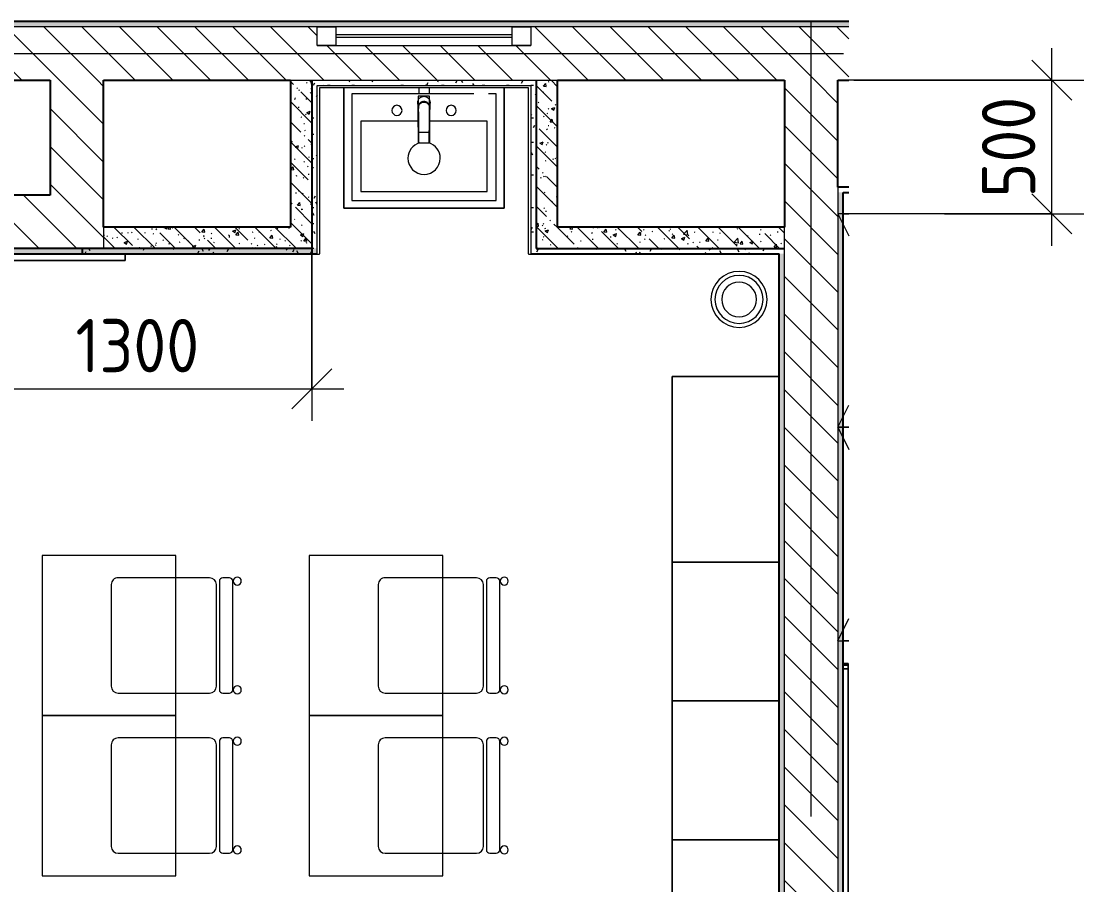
# Model space of a CAD drawing. Header units: millimetres. Extents: x 1401 to 56953, y -2645 to 12445.
# Drawn here: x 9551 to 13531, y 4686 to 7921 of the extents above; entities that cross this region are included whole.
import ezdxf

# ---------------------------------------------------------------- set-up
doc = ezdxf.new("R2010")
doc.units = ezdxf.units.MM
doc.linetypes.add('Осевая', pattern=[3175, 635, -476.25, 1587.5, -476.25])
for name, color, linetype, lineweight in [('0-1', 7, 'Continuous', 9), ('A-ANNO-DIMS', 7, 'Continuous', 9), ('A-ANNO-DIMS-100', 7, 'Continuous', 9), ('A-GLAZ', 7, 'Continuous', 9), ('A-GLAZ-1', 7, 'Continuous', 13), ('A-WALL', 7, 'Continuous', 9), ('I-FURN', 7, 'Continuous', 9), ('I-WALL', 7, 'Continuous', 9), ('P-SANR-FIXT', 7, 'Continuous', 9), ('P-SANR-FIXT-1', 7, 'Continuous', 13), ('Оси', 7, 'Continuous', 9), ('Оси-2', 7, 'Осевая', 9)]:
    doc.layers.add(name, color=color, linetype=linetype, lineweight=lineweight)
for name, color, linetype, lineweight, true_color in [('A-WALL-1', 7, 'Continuous', 25, 0x3c3c3c), ('A-WALL-FNSH-1', 7, 'Continuous', 13, 0x3c3c3c), ('I-FURN-1', 7, 'Continuous', 9, 0xf0f0f0)]:
    doc.layers.add(name, color=color, linetype=linetype, lineweight=lineweight, true_color=true_color)
doc.styles.add('ISOCPEUR_1', font='isocpeur.ttf', dxfattribs={"width": 0.9, "height": 200})
doc.dimstyles.new('ISO-2_0_0_9К_Средний_округл2', dxfattribs={"dimscale": 304.8, "dimtxt": 199.196235, "dimasz": 0.492126, "dimexe": 0.393701, "dimexo": 0, "dimgap": 0, "dimtad": 1, "dimdec": 0, "dimrnd": 10, "dimzin": 0, "dimdsep": 46, "dimtxsty": 'ISOCPEUR_1', "dimblk1": 'OBLIQUE', "dimblk2": 'OBLIQUE', "dimsah": 1, "dimcen": 0.09, "dimdle": 0.393701, "dimazin": 0, "dimtfac": 1, "dimtdec": 4, "dimtix": 1, "dimtmove": 0, "dimatfit": 3, "dimfxl": 1, "dimtvp": 1, "dimtolj": 1, "dimtzin": 0, "dimarcsym": 2})
pattern_1 = [(135, (0, 0), (-70.7107, -70.7107), [])]
pattern_2 = [(135, (0, 0), (-75.43415, -75.43415), [106.68, -17.78, 3.556, -17.78]), (135, (0, 75.39), (-75.43415, -75.43415), []), (50, (0, 0), (127.5292, -11.1576), [13.335, -146.685]), (355, (0, 0), (-24.6697, 133.74), [10.668, -117.348]), (100.451, (10.63, -0.93), (102.8597, 122.5818), [11.333, -124.663]), (46.184, (0, 35.56), (189.7552, -29.4304), [20.002, -220.027]), (96.636, (15.81, 33.1), (166.1822, 173.1996), [17, -186.995]), (351.184, (0, 35.56), (166.184, 173.1976), [16.002, -176.022]), (21, (17.78, 26.67), (106.1303, -71.586), [13.335, -146.685]), (326, (17.78, 26.67), (43.2619, 128.9318), [10.668, -117.348]), (71.451, (26.62, 20.7), (149.392, 57.3451), [11.333, -124.663]), (37.5, (0, 0), (2.16223, 59.18836), [3.353, -112.573, 3.353, -115.773, -117.792]), (37.5, (0, 0), (2.16223, 59.18836), [-235.052, 3.353, -114.44]), (7.5, (0, 0), (46.77386, 70.12615), [3.353, -64.567, 3.353, -109.906, -44.894]), (7.5, (0, 0), (46.77386, 70.12615), [-181.178, 3.353, -41.542]), (327.5, (-39.65, 0), (94.91367, -4.0101), [3.353, -41.097, 3.353, -135.331, -184.023]), (327.5, (-39.65, 0), (94.91367, -4.0101), [-183.134, 3.353, -180.67]), (317.5, (-57.43, 0), (103.69057, 17.7988), [3.353, -54.432, 3.353, -88.748, -130.683]), (317.5, (-57.43, 0), (103.69057, 17.7988), [-149.885, 3.353, -127.33])]
pattern_3 = [(0, (0, 0), (121.92, 30.48), [10.058, -81.382, 10.058, -81.382, -487.68]), (0, (0, 0), (121.92, 30.48), [-182.88, 10.058, -172.822, 10.058, -81.382, -213.36]), (0, (0, 0), (121.92, 30.48), [-457.2, 10.058, -50.902, 10.058, -142.342]), (120, (45.72, 15.24), (-87.356454, 90.34582), [10.058, -81.382, 10.058, -81.382, -487.68]), (120, (45.72, 15.24), (-87.356454, 90.34582), [-182.88, 10.058, -172.822, 10.058, -81.382, -213.36]), (120, (45.72, 15.24), (-87.356454, 90.34582), [-457.2, 10.058, -50.902, 10.058, -142.342]), (240, (60.96, 76.2), (-34.563546, -120.82582), [10.058, -81.382, 10.058, -81.382, -487.68]), (240, (60.96, 76.2), (-34.563546, -120.82582), [-182.88, 10.058, -172.822, 10.058, -81.382, -213.36]), (240, (60.96, 76.2), (-34.563546, -120.82582), [-457.2, 10.058, -50.902, 10.058, -142.342])]

# ---------------------------------------------------------------- blocks, each defined once
blk = doc.blocks.new('Стол базовый прямоугольный - 1_7а-25476368-План разверток пом_3_01_ Этаж 3')
at = {"layer": 'I-FURN-1'}
for p, q in [((250, 300), (-250, 300)), ((-250, 300), (-250, -300)), ((250, -300), (250, 300)), ((-250, -300), (250, -300))]:
    blk.add_line(p, q, dxfattribs=at)
blk = doc.blocks.new('Стул Breuer - 1_9а-V3-План разверток пом_3_01_ Этаж 3')
at = {"layer": 'I-FURN-1'}
for p, q in [((190.5, 241.3), (-190.5, 241.3)), ((-215.9, 215.9), (-215.9, 0)), ((215.9, 0), (215.9, 215.9)), ((-215.9, 0), (-215.9, -127)), ((215.9, -127), (215.9, 0)), ((-190.5, -152.4), (190.5, -152.4)), ((-215.9, -176.2), (-215.9, -200.8)), ((203.2, -163.5), (-203.2, -163.5)), ((215.9, -200.8), (215.9, -176.2)), ((-203.2, -213.5), (203.2, -213.5))]:
    blk.add_line(p, q, dxfattribs=at)
for centre, radius, start, end in [((-190.5, 215.9), 25.4, 90, 180), ((190.5, 215.9), 25.4, 0, 90), ((-190.5, -127), 25.4, 180, 270), ((190.5, -127), 25.4, 270, 360), ((-203.2, -176.2), 12.7, 90, 180), ((203.2, -176.2), 12.7, 360, 90), ((-203.5, -230.6), 15.1, 360, 180), ((-203.5, -230.6), 15.1, 180, 360), ((-203.2, -200.8), 12.7, 180, 270), ((203.7, -230.6), 15.1, 360, 180), ((203.7, -230.6), 15.1, 180, 360), ((203.2, -200.8), 12.7, 270, 360)]:
    blk.add_arc(centre, radius, start, end, dxfattribs=at)
blk = doc.blocks.new('Мебель_универсальная - 1_24б-26156272-План разверток пом_3_01_ Этаж 3')
at = {"layer": 'I-FURN-1'}
for p, q in [((600, 25.4), (-600, 25.4)), ((-600, 25.4), (-600, 0)), ((-600, 0), (-600, 25.4)), ((-600, 25.4), (600, 25.4)), ((600, 0), (600, 25.4)), ((600, 25.4), (600, 0))]:
    blk.add_line(p, q, dxfattribs=at)
blk = doc.blocks.new('Шкаф параметрический - 1_156-26173978-План разверток пом_3_01_ Этаж 3')
at = {"layer": 'I-FURN-1'}
for p, q in [((0, 800), (41.5, 716.9)), ((41.5, 800), (0, 800)), ((0, 800), (0, 0)), ((20, 800), (41.5, 800)), ((0, 0), (41.5, 83.1)), ((0, 0), (41.5, 0)), ((41.5, 0), (20, 0))]:
    blk.add_line(p, q, dxfattribs=at)
blk = doc.blocks.new('Зеркало обычное - Доска-29329998-План разверток пом_3_01_ Этаж 3')
at = {"layer": 'I-FURN'}
h = blk.add_hatch(dxfattribs=at)
h.set_pattern_fill('FP_6', color=256, style=0, pattern_type=2)
h.set_pattern_definition([(45, (50, 50), (-199.9995, 0), [141.421, -141.421]), (45, (100, 50), (-199.9995, 0), [70.711, -212.132]), (45, (50, 100), (-199.9995, 0), [70.711, -212.132])])
h.paths.add_polyline_path([(-2005, 40), (2005, 40), (2005, 60), (-2005, 60)])
at = {"layer": 'I-FURN-1'}
for p, q in [((2025, 60), (-2025, 60)), ((-2025, 60), (-2025, 40)), ((-2025, 40), (-2025, 59.3)), ((-2025, 40), (2025, 40)), ((-2020, 40), (-2025, 40)), ((-2005, 40), (-2020, 40)), ((2005, 60), (-2005, 60)), ((-2005, 60), (-2005, 40)), ((2005, 60), (-2005, 60)), ((-2005, 40), (-2005, 60)), ((-2005, 40), (-2005, 59.3)), ((-2005, 40), (-2005, 59.3)), ((-2005, 40), (2005, 40)), ((2005, 40), (-2005, 40)), ((2005, 40), (-2005, 40)), ((-2005, 40), (2005, 40)), ((2005, 40), (-2005, 40)), ((2005, 40), (2005, 60)), ((2005, 60), (2005, 40)), ((2005, 59.3), (2005, 40)), ((2005, 40), (2005, 59.3)), ((2025, 40), (2005, 40)), ((2025, 40), (2025, 60)), ((2025, 59.3), (2025, 40))]:
    blk.add_line(p, q, dxfattribs=at)
blk = doc.blocks.new('сифон - Для раковины-30615598-План разверток пом_3_01_ Этаж 3')
at = {"layer": 'P-SANR-FIXT'}
blk.add_line((191.1, -40), (191.1, 40), dxfattribs=at)
at = {"layer": 'P-SANR-FIXT-1'}
for p, q in [((191.1, 20), (168.5, 20)), ((168.5, -20), (191.1, -20))]:
    blk.add_line(p, q, dxfattribs=at)
blk = doc.blocks.new('смеситель для раковины - Default-30615600-План разверток пом_3_01_ Этаж 3')
at = {"layer": '0-1'}
for p, q in [((19.7, 151.6), (-19.8, 151.6)), ((-20.3, 110), (-20.4, 97.4)), ((19.8, 111.8), (-19.8, 111.8)), ((20.4, 97.4), (20.3, 110)), ((-22.8, 3), (-21.8, 15.6)), ((-20.7, 17.2), (-20.7, 16.7)), ((20.8, 16.7), (20.8, 17.2))]:
    blk.add_line(p, q, dxfattribs=at)
at = {"layer": '0-1', "flags": 128}
for points in [[(-19.8, 151.6), (-20, 151.6), (-20.2, 151.6), (-20.3, 151.5), (-20.4, 151.5), (-20.5, 151.4), (-20.6, 151.3), (-20.6, 151.2), (-20.7, 151.1), (-20.7, 151.1), (-20.7, 151), (-20.7, 151), (-20.8, 150.9), (-20.8, 150.6), (-20.8, 149.7), (-20.8, 148.7), (-20.8, 147.7), (-20.9, 146.7), (-20.9, 145.3), (-21.1, 93.2)], [(19.7, 151.6), (20, 151.6), (20.2, 151.6), (20.4, 151.5), (20.5, 151.4), (20.6, 151.3), (20.6, 151.3), (20.7, 151.2), (20.7, 151.1), (20.7, 151.1), (20.7, 151), (20.8, 151), (20.8, 150.9), (20.8, 150.6)], [(-21.8, 15.6), (-21.7, 19.7), (-21.6, 24.4), (-21.5, 30.8), (-21.4, 37.1), (-21.3, 49.4), (-21.2, 68.8), (-21.1, 88)], [(-18.9, 7.6), (-20, 10.3), (-20.8, 13.1), (-21.1, 18.6), (-21.1, 48.6), (-21.1, 93.2)], [(-19.8, 111.8), (-19.9, 111.8), (-20, 111.8), (-20.1, 111.8), (-20.1, 111.7), (-20.2, 111.7), (-20.3, 111.6), (-20.3, 111.5), (-20.3, 111.5), (-20.3, 111.4), (-20.3, 111.4), (-20.3, 111.4), (-20.3, 111.3), (-20.3, 111.2), (-20.3, 111), (-20.3, 110.8), (-20.3, 110.6), (-20.3, 110.3), (-20.3, 110)], [(12.1, -0.1), (14.4, 1.7), (18.1, 6.1), (20.4, 11.5), (21.2, 17.2), (21.2, 36.2), (21.1, 56), (21, 111.4)], [(19.8, 111.8), (19.9, 111.8), (20, 111.8), (20.1, 111.8), (20.2, 111.7), (20.2, 111.6), (20.3, 111.6), (20.3, 111.5), (20.3, 111.5), (20.3, 111.4), (20.3, 111.4), (20.3, 111.3), (20.3, 111.1), (20.3, 110.9), (20.3, 110.7), (20.3, 110.4), (20.3, 110)], [(21.8, 15.6), (22.1, 11.2), (22.8, 3)]]:
    blk.add_lwpolyline(points, dxfattribs=at)
at = {"layer": 'P-SANR-FIXT'}
for p, q in [((21, 151.6), (-21, 151.6)), ((-21, 151.6), (-21, -23)), ((-19.7, 144), (-19.8, 111.7)), ((19.8, 111.7), (19.7, 144)), ((21, -23), (21, 151.6)), ((-21, 19.9), (-20.8, 19.8)), ((-20.4, 18.5), (-20.9, 18.5)), ((-20.9, 18.3), (-20.4, 18.3)), ((-20.6, 21.4), (-20.8, 19.8)), ((19.4, 12.9), (20.4, 11.1)), ((20.8, 19.8), (20.4, 22)), ((21, 19.9), (20.8, 19.8)), ((20.9, 18.5), (20.8, 19.8)), ((20.9, 18.4), (21.1, 18.4)), ((22.5, 5), (22.9, 0.9)), ((-21, -23), (21, -23)), ((-0.6, -2.8), (0.6, -2.8))]:
    blk.add_line(p, q, dxfattribs=at)
at = {"layer": 'P-SANR-FIXT', "flags": 128}
for points in [[(-21.1, 16.9), (-21.1, 42.2), (-21, 67.6), (-20.8, 118.3), (-20.7, 143.7), (-20.7, 149.4), (-20.8, 150.2), (-20.9, 145.3), (-20.9, 138.9), (-21.1, 88.1)], [(-20.1, 88.1), (-20.1, 99.6), (-20, 111), (-20, 122.4), (-19.9, 133.8), (-19.9, 145.2)], [(19.9, 145.2), (19.9, 138.9), (19.9, 132.6), (20, 126.2), (20, 119.9), (20, 113.5), (20, 107.2), (20.1, 100.8), (20.1, 94.5), (20.1, 88.1)], [(21.1, 88.1), (20.9, 138.9), (20.9, 145.3), (20.8, 150.2), (20.7, 149.4), (20.7, 143.7), (20.8, 118.3), (21, 67.6), (21.1, 42.2), (21.1, 16.9)], [(-21.1, 18.6), (-21.1, 18.6), (-21.1, 18.6), (-21, 18.6), (-21, 18.6), (-21, 18.5), (-20.9, 18.5), (-20.9, 18.5)], [(-21.1, 18.4), (-21.1, 18), (-21.1, 17.6), (-21.1, 17.2), (-21.1, 16.8), (-21.1, 16.4)], [(-20.8, 19.8), (-20.9, 19.2), (-20.9, 18.5)], [(-15.9, 4.1), (-13.1, 1.6), (-9.8, -0.4), (-6.1, -1.8), (-2.1, -2.5), (2.1, -2.5), (6.1, -1.8), (9.8, -0.4), (11.1, 0.4)], [(11.5, 0.5), (13.1, 1.6), (15.9, 4.1)], [(21.1, 16.4), (21.1, 16.8), (21.1, 17.2), (21.1, 17.6), (21.1, 18), (21.1, 18.4)], [(22.9, 0.9), (22.7, 3.2), (22.5, 5.6), (22.3, 7.9), (22.1, 10.8), (21.8, 15.2)], [(0.6, -3.9), (0.3, -3.9), (0.1, -3.9), (-0.1, -3.9), (-0.3, -3.9), (-0.6, -3.9)]]:
    blk.add_lwpolyline(points, dxfattribs=at)
at = {"layer": 'P-SANR-FIXT'}
for centre, major_axis, ratio, start_param, end_param in [((-19.8, 109.7), (-0.5, 0.002), 0.095846, 0.017294, 1.571164), ((19.8, 109.7), (0.5, 0.002), 0.095848, 4.711795, 6.265892), ((0, 17.2), (20.8, 0), 0.98634, 3.081707, 3.141593), ((0, 17.2), (20.8, 0), 0.98634, 3.141593, 3.441377), ((0, 16.7), (20.8, 0), 0.98634, 3.141593, 3.372062), ((0, 16.7), (20.7, 0), 0.98634, 3.571127, 3.769911), ((0, 17.2), (20.8, 0), 0.98634, 3.613983, 5.358408), ((0, 16.7), (20.7, 0), 0.98634, 3.994763, 4.083653), ((0, 16.7), (20.8, 0), 0.98634, 5.376246, 5.846752), ((0, 17.2), (20.8, 0), 0.98634, 5.567485, 5.804813), ((0, 17.2), (-20.8, 0), 0.98634, 2.841808, 3.141593), ((0, 16.7), (20.8, 0), 0.98634, 6.052716, 6.283185), ((0, 17.2), (20.8, 0), 0.98634, 0, 0.103539), ((0, 16.7), (20.7, 0), 0.98634, 4.276566, 4.807479), ((0, 16.7), (20.8, 0), 0.98634, 4.9338, 5.10736)]:
    blk.add_ellipse(centre, major_axis=major_axis, ratio=ratio, start_param=start_param, end_param=end_param, dxfattribs=at)
for points, knots in [([(-19.9, 145.2), (-19.9, 146), (-19.9, 147.4), (-19.8, 149.3), (-19.8, 150.7), (-19.8, 151.5), (-19.8, 151.6), (-19.8, 151.6)], [0, 0, 0, 0, 0.1, 0.2, 0.3, 0.4, 0.4725859, 0.4725859, 0.4725859, 0.4725859]), ([(-19.8, 151.6), (-19.7, 151.6), (-19.7, 151.6), (-19.7, 151.2), (-19.7, 150), (-19.7, 148.3), (-19.7, 146.2), (-19.7, 144.8), (-19.7, 144)], [0.4728347, 0.4728347, 0.4728347, 0.4728347, 0.5, 0.6, 0.7, 0.8, 0.9, 1, 1, 1, 1]), ([(19.7, 144), (19.7, 144.8), (19.7, 146.2), (19.7, 148.3), (19.7, 150), (19.7, 151.2), (19.7, 151.6), (19.7, 151.6), (19.7, 151.6)], [0, 0, 0, 0, 0.1, 0.2, 0.3, 0.4, 0.5, 0.5274121, 0.5274121, 0.5274121, 0.5274121]), ([(19.7, 151.6), (19.8, 151.6), (19.8, 151.5), (19.8, 150.7), (19.8, 149.3), (19.9, 147.4), (19.9, 146), (19.9, 145.2)], [0.5275209, 0.5275209, 0.5275209, 0.5275209, 0.6, 0.7, 0.8, 0.9, 1, 1, 1, 1]), ([(-21.1, 88.1), (-21.1, 85.7), (-21.1, 82.2), (-21.1, 77.5), (-21.2, 73.9), (-21.2, 70.4), (-21.2, 66.8), (-21.2, 63.9), (-21.2, 61.5), (-21.2, 59.8), (-21.2, 58), (-21.2, 55.7), (-21.3, 52.8), (-21.3, 49.3), (-21.3, 46), (-21.3, 42.6), (-21.4, 39.4), (-21.4, 36.2), (-21.5, 32.2), (-21.5, 27.5), (-21.7, 20.9), (-21.8, 17.2), (-21.8, 15.2)], [0, 0, 0, 0, 0.083333, 0.125, 0.166667, 0.208333, 0.25, 0.291667, 0.3125, 0.333333, 0.354167, 0.375, 0.416667, 0.458333, 0.5, 0.541667, 0.583333, 0.625, 0.666667, 0.75, 0.833333, 1, 1, 1, 1]), ([(-20.4, 97.4), (-20.4, 91.1), (-20.5, 81.8), (-20.6, 69.7), (-20.6, 60), (-20.7, 52.6), (-20.8, 47.4), (-20.8, 45.2), (-20.8, 43.5), (-20.9, 41.8), (-20.9, 39.8), (-20.9, 37.7), (-20.9, 36.2), (-20.9, 35.4), (-21, 34.1), (-21, 32.6), (-21, 31), (-21, 29.7), (-21, 28.6), (-21, 27.7), (-21, 26.8), (-21.1, 25.6), (-21.1, 22.9), (-21.1, 20.4), (-21.1, 18.4)], [0, 0, 0, 0, 0.222222, 0.333333, 0.444444, 0.583333, 0.618056, 0.652778, 0.670139, 0.6875, 0.722222, 0.756944, 0.774306, 0.782986, 0.791667, 0.826389, 0.84375, 0.861111, 0.878472, 0.887153, 0.895833, 0.913194, 0.930556, 1, 1, 1, 1]), ([(-20.5, 43.6), (-20.5, 44.1), (-20.5, 44.9), (-20.5, 45.9), (-20.4, 46.5), (-20.4, 47), (-20.4, 47.6), (-20.3, 48.2), (-20.3, 49.3), (-20.3, 50.8), (-20.3, 52.7), (-20.3, 54.8), (-20.2, 57.1), (-20.2, 60.5), (-20.1, 67), (-20, 78.4), (-19.9, 90.5), (-19.9, 97.4)], [0.3665203, 0.3665203, 0.3665203, 0.3665203, 0.3928571, 0.4107143, 0.4196429, 0.4285714, 0.4375, 0.4464286, 0.4642857, 0.5, 0.5357143, 0.5714286, 0.6071429, 0.6428571, 0.7142857, 0.8571429, 1, 1, 1, 1]), ([(-19.8, 111.8), (-19.8, 111.8), (-19.8, 111.7), (-19.8, 110.9), (-19.8, 110.1), (-19.8, 109.7)], [0.4695548, 0.4695548, 0.4695548, 0.4695548, 0.6, 0.8, 1, 1, 1, 1]), ([(19.8, 109.7), (19.8, 110.1), (19.8, 110.9), (19.8, 111.7), (19.8, 111.8), (19.8, 111.8)], [0, 0, 0, 0, 0.2, 0.4, 0.5304748, 0.5304748, 0.5304748, 0.5304748]), ([(19.9, 97.4), (19.9, 90.5), (20, 78.4), (20.1, 66.9), (20.2, 60.3), (20.3, 57), (20.3, 54.6), (20.3, 52.6), (20.3, 50.7), (20.3, 49.2), (20.4, 48.1), (20.4, 47.4), (20.4, 46.9), (20.4, 46.4), (20.4, 45.8), (20.4, 44.6), (20.4, 43), (20.4, 41.3), (20.5, 40), (20.5, 39.2), (20.6, 38.5), (20.7, 37.9), (20.7, 37.5)], [0, 0, 0, 0, 0.1428571, 0.2857143, 0.3571429, 0.3928571, 0.4285714, 0.4642857, 0.5, 0.5357143, 0.5535714, 0.5625, 0.5714286, 0.5803571, 0.5892857, 0.6071429, 0.6428571, 0.6785714, 0.6964286, 0.7053571, 0.7142857, 0.7301718, 0.7301718, 0.7301718, 0.7301718]), ([(20.1, 88.1), (20.1, 88.2), (20.2, 88.3), (20.4, 88.2), (20.5, 88), (20.6, 87.8), (20.7, 87.5), (20.7, 87.3), (20.8, 87.1), (20.9, 87), (20.9, 86.8), (20.9, 86.7)], [0, 0, 0, 0, 0.1, 0.19375, 0.25, 0.3, 0.35, 0.4, 0.45, 0.525, 0.575, 0.575, 0.575, 0.575]), ([(21.1, 18.4), (21.1, 19.2), (21.1, 20.8), (21.1, 23.1), (21.1, 25), (21.1, 26.5), (21, 27.6), (21, 28.6), (21, 30), (21, 31.7), (21, 33.4), (21, 34.6), (20.9, 35.2), (20.9, 35.7), (20.9, 36.3), (20.9, 36.9), (20.9, 38.1), (20.9, 39.8), (20.9, 41.4), (20.8, 42.8), (20.8, 44.1), (20.8, 45.8), (20.8, 48.6), (20.7, 53.5), (20.6, 60.7), (20.6, 68.9), (20.5, 76.5), (20.5, 85.7), (20.4, 92.7), (20.4, 97.4)], [0, 0, 0, 0, 0.027778, 0.055556, 0.083333, 0.097222, 0.111111, 0.125, 0.138889, 0.166667, 0.194444, 0.208333, 0.215278, 0.222222, 0.229167, 0.236111, 0.25, 0.277778, 0.305556, 0.319444, 0.333333, 0.361111, 0.388889, 0.444444, 0.555556, 0.666667, 0.75, 0.833333, 1, 1, 1, 1]), ([(21.8, 15.2), (21.8, 16.4), (21.7, 19.4), (21.6, 24.2), (21.5, 28.2), (21.5, 30.6), (21.5, 32.4), (21.4, 34.1), (21.4, 35.8), (21.4, 37.3), (21.4, 38.7), (21.4, 39.8), (21.4, 41), (21.3, 42.6), (21.3, 44.7), (21.3, 47.5), (21.3, 50.9), (21.2, 55.1), (21.2, 60), (21.2, 65.1), (21.2, 69.9), (21.2, 74.5), (21.1, 80.6), (21.1, 85.1), (21.1, 88.1)], [0, 0, 0, 0, 0.142857, 0.285714, 0.357143, 0.392857, 0.428571, 0.464286, 0.5, 0.535714, 0.553571, 0.571429, 0.589286, 0.607143, 0.642857, 0.678571, 0.714286, 0.75, 0.785714, 0.821429, 0.857143, 0.892857, 0.928571, 1, 1, 1, 1]), ([(-21, 19.9), (-21, 20.5), (-20.9, 21.9), (-20.9, 23.9), (-20.9, 25.6), (-20.9, 26.9), (-20.9, 27.6), (-20.9, 28.1), (-20.9, 28.7), (-20.9, 29.4), (-21, 30.9), (-21, 33.1), (-21, 35.5), (-20.9, 37.4), (-20.9, 38.5), (-20.8, 39.3), (-20.7, 40.1), (-20.7, 40.7), (-20.6, 41.2), (-20.6, 41.3)], [0, 0, 0, 0, 0.0357143, 0.0714286, 0.1071429, 0.125, 0.1339286, 0.1428571, 0.1517857, 0.1607143, 0.1785714, 0.2142857, 0.25, 0.2678571, 0.2857143, 0.2946429, 0.3035714, 0.3214286, 0.3257253, 0.3257253, 0.3257253, 0.3257253]), ([(-21.8, 15.2), (-21.9, 13.9), (-22, 12.1), (-22.1, 10.1), (-22.2, 8.7), (-22.3, 7.5), (-22.4, 6.6), (-22.5, 5.7), (-22.6, 4.8), (-22.7, 3.8), (-22.8, 2.5), (-22.9, 1.5), (-22.9, 0.9)], [0, 0, 0, 0, 0.166667, 0.25, 0.333333, 0.416667, 0.5, 0.583333, 0.666667, 0.75, 0.833333, 1, 1, 1, 1]), ([(22.9, 0.3), (22.9, -2.5), (22.3, -6.4), (20, -11.4), (17.7, -14.7), (14.9, -17.6), (11.6, -20), (7.9, -21.7), (4.5, -22.6), (1.5, -23), (-1.9, -23), (-6, -22.4), (-10, -20.8), (-12.8, -19.1), (-14.8, -17.5), (-16.7, -15.8), (-18.8, -13.3), (-21.9, -8.1), (-22.9, -3.2), (-22.9, 0.3)], [0, 0, 0, 0, 0.111111, 0.166667, 0.222222, 0.277778, 0.333333, 0.388889, 0.444444, 0.479167, 0.513889, 0.583333, 0.652778, 0.6875, 0.722222, 0.756944, 0.791667, 0.861111, 1, 1, 1, 1]), ([(-21, 19.9), (-21, 19.7), (-21, 19.5), (-21.1, 19.2), (-21.1, 18.9), (-21.1, 18.7), (-21.1, 18.6)], [0, 0, 0, 0, 0.333333, 0.5, 0.666667, 1, 1, 1, 1]), ([(-0.6, -3.9), (-1.6, -3.9), (-3.8, -3.7), (-7, -2.8), (-10, -1.5), (-12.8, 0.2), (-15.2, 2.3), (-17.3, 4.8), (-18.7, 7.1), (-19.6, 9), (-20.1, 10.6), (-20.6, 12.1), (-21, 14.3), (-21.1, 15.9), (-21.1, 16.9)], [0, 0, 0, 0, 0.1, 0.2, 0.3, 0.4, 0.5, 0.6, 0.7, 0.75, 0.8, 0.85, 0.9, 1, 1, 1, 1]), ([(-21.1, 16.4), (-21.1, 14.3), (-20.4, 11.1), (-18.7, 7.6), (-17.5, 5.8), (-16.4, 4.5), (-15.2, 3.2), (-13.9, 2.1), (-12.5, 1), (-10.9, 0.1), (-9.2, -0.7), (-6.9, -1.7), (-3.8, -2.5), (0, -2.8), (3.8, -2.5), (6.9, -1.7), (9, -0.9), (10.1, -0.3), (10.9, 0.1), (11.7, 0.5), (12.7, 1.2), (13.9, 2), (15, 3), (15.8, 3.8), (16.4, 4.5), (17, 5.2), (17.7, 6.2), (18.6, 7.6), (19.3, 9), (19.7, 9.9), (19.9, 10.5), (20, 10.9), (20.2, 11.2), (20.3, 11.7), (20.6, 12.6), (20.8, 13.8), (21, 15.1), (21.1, 16), (21.1, 16.4)], [0, 0, 0, 0, 0.111111, 0.166667, 0.194444, 0.222222, 0.25, 0.277778, 0.305556, 0.333333, 0.361111, 0.388889, 0.444444, 0.5, 0.555556, 0.611111, 0.638889, 0.652778, 0.666667, 0.680556, 0.694444, 0.722222, 0.75, 0.763889, 0.777778, 0.791667, 0.805556, 0.833333, 0.861111, 0.875, 0.881944, 0.888889, 0.895833, 0.902778, 0.916667, 0.944444, 0.972222, 1, 1, 1, 1]), ([(-20.8, 14.6), (-20.7, 14.1), (-20.6, 12.9), (-20.2, 11.6), (-20, 10.9)], [0, 0, 0, 0, 0.4, 1, 1, 1, 1]), ([(-20, 10.9), (-19.6, 9.8), (-18.5, 7.4), (-17, 5.2), (-15.9, 4.1)], [0, 0, 0, 0, 0.444444, 1, 1, 1, 1]), ([(21.1, 16.9), (21.1, 15.9), (21, 13.7), (20.2, 10.6), (19, 7.6), (16.7, 3.9), (12.9, 0), (7.1, -3.1), (2.7, -3.9), (0.6, -3.9)], [0, 0, 0, 0, 0.1, 0.2, 0.3, 0.4, 0.6, 0.8, 1, 1, 1, 1]), ([(15.9, 4.1), (16.7, 5), (18.4, 7.2), (19.5, 9.5), (20, 10.9)], [0, 0, 0, 0, 0.444444, 1, 1, 1, 1]), ([(20, 10.9), (20.2, 11.4), (20.5, 12.7), (20.7, 13.9), (20.8, 14.6)], [0, 0, 0, 0, 0.444444, 1, 1, 1, 1]), ([(20.9, 33.9), (20.9, 33.6), (20.9, 32.5), (20.9, 30.9), (20.9, 29.2), (20.9, 28.3), (20.9, 27.5), (20.9, 26.8), (20.9, 25.6), (20.9, 23.9), (21, 21.9), (21, 20.5), (21, 19.9)], [0.7766981, 0.7766981, 0.7766981, 0.7766981, 0.7857143, 0.8214286, 0.8392857, 0.8571429, 0.8660714, 0.875, 0.8928571, 0.9285714, 0.9642857, 1, 1, 1, 1]), ([(-0.6, -3.9), (-0.6, -3.9), (-0.6, -3.7), (-0.6, -3.5), (-0.6, -3.1), (-0.6, -2.9), (-0.6, -2.8)], [0, 0, 0, 0, 0.363636, 0.545455, 0.727273, 1, 1, 1, 1]), ([(0.6, -3.9), (0.6, -3.9), (0.6, -3.7), (0.6, -3.5), (0.6, -3.1), (0.6, -2.9), (0.6, -2.8)], [0, 0, 0, 0, 0.363636, 0.545455, 0.727273, 1, 1, 1, 1])]:
    blk.add_open_spline(points, degree=3, knots=knots, dxfattribs=at)
for points in [[(-20.1, 88.1), (-20.4, 88.2), (-20.6, 88.2), (-20.8, 88.2)], [(-20, 85.7), (-20.1, 86.5), (-20.1, 87.3), (-20.1, 88.1)], [(-19.8, 111.8), (-19.8, 111.8), (-19.8, 111.8), (-19.8, 111.8)], [(19.8, 111.8), (19.8, 111.8), (19.8, 111.8), (19.8, 111.8)], [(20.1, 88.1), (20.1, 87.3), (20.1, 86.5), (20, 85.7)], [(-22.9, 0.9), (-22.9, 2.2), (-22.8, 3.6), (-22.6, 4.9)], [(-21.8, 15.2), (-21.8, 16.4), (-21.7, 17.6), (-21.4, 18.8)], [(-21.2, 19.5), (-21, 20.5), (-20.6, 21.4), (-20.2, 22.3)], [(-20.9, 18.4), (-21, 18.4), (-21.1, 18.4), (-21.1, 18.5)], [(-20.6, 21.9), (-20.8, 21.2), (-20.9, 20.6), (-21, 19.9)], [(-20.9, 18.3), (-20.9, 17.7), (-20.9, 16.5), (-20.8, 15.2), (-20.8, 14.6)], [(20.7, 19.9), (20.7, 17.5), (19.9, 12.6), (16.3, 6), (10.7, 1.1), (3.8, -1.6), (-3.7, -1.6), (-10.7, 1.1), (-16.3, 6), (-19.9, 12.6), (-20.7, 17.5), (-20.7, 19.9)], [(-20.4, 11.1), (-20.1, 11.7), (-19.8, 12.3), (-19.4, 12.9)], [(20.2, 22.3), (21.2, 20.1), (21.8, 17.6), (21.8, 15.2)], [(21, 19.9), (20.9, 20.8), (20.7, 21.7), (20.4, 22.5)], [(20.8, 14.6), (20.8, 15.2), (20.9, 16.5), (20.9, 17.8), (20.9, 18.4)], [(21.1, 18.5), (21.1, 18.5), (21, 18.5), (20.9, 18.5)], [(21.1, 18.5), (21.1, 18.6), (21.1, 18.7), (21.1, 18.9), (21.1, 19.2), (21.1, 19.4), (21, 19.6), (21, 19.8), (21, 19.9)], [(-3, -2.5), (-2.2, -2.7), (-1.4, -2.7), (-0.6, -2.8)]]:
    blk.add_open_spline(points, degree=3, dxfattribs=at)
blk = doc.blocks.new('мусорная корзина - Round_ Metal-30590745-План разверток пом_3_01_ Этаж 3')
at = {"layer": 'P-SANR-FIXT'}
for radius, start, end in [(105, 0, 180), (90, 360, 180), (65, 0, 180), (105, 180, 360), (90, 180, 360), (65, 180, 360)]:
    blk.add_arc((0, 0), radius, start, end, dxfattribs=at)
blk = doc.blocks.new('Мойка кухонная - Раковина Roca Victoria-N Unik 600х460 мм-30768662-План разверток пом_3_01_ Этаж 3')
at = {"layer": 'P-SANR-FIXT'}
for p, q in [((186, 0), (-270, 0)), ((-270, 0), (-270, -400)), ((270, 0), (241, 0)), ((270, -400), (270, 0)), ((-20.5, -102.3), (-236.6, -102.3)), ((-236.6, -102.3), (-236.6, -366.4)), ((236.1, -102.3), (19.8, -102.3)), ((236.1, -366.4), (236.1, -102.3)), ((-236.6, -366.4), (236.1, -366.4)), ((-270, -400), (270, -400))]:
    blk.add_line(p, q, dxfattribs=at)
for centre, radius, start, end in [((-101.6, -61.9), 19, 90, 180), ((-101.6, -61.9), 19, 180, 270), ((-101.6, -61.9), 19, 360, 90), ((-101.6, -61.9), 19.1, 270, 360), ((101.6, -61.9), 19.1, 360, 180), ((101.6, -61.9), 19.1, 180, 360), ((0, -241.3), 60.5, 106.4507, 180), ((0, -241.3), 60.5, 360, 72.9655), ((0, -241.3), 60.5, 180, 360)]:
    blk.add_arc(centre, radius, start, end, dxfattribs=at)
blk = doc.blocks.new('шкаф 1_112 - шкаф 1_112-31117176-План разверток пом_3_01_ Этаж 3')
at = {"layer": 'I-FURN-1'}
for p, q in [((-400, 6070), (-400, 0)), ((0, 6070), (-400, 6070)), ((0, 6070), (-400, 6070)), ((-400, 6070), (-400, 5375)), ((-400, 5375), (-400, 6070)), ((-400, 6070), (0, 6070)), ((0, 1), (0, 6070)), ((0, 5375), (0, 6070)), ((0, 6070), (0, 5375)), ((-400, 5375), (0, 5375)), ((0, 5375), (-400, 5375)), ((-400, 5375), (-400, 4855)), ((-400, 4855), (-400, 5375)), ((-400, 5375), (0, 5375)), ((-400, 5375), (0, 5375)), ((0, 5375), (-400, 5375)), ((0, 4855), (0, 5375)), ((0, 5375), (0, 4855)), ((-400, 4855), (0, 4855)), ((-400, 4855), (0, 4855)), ((0, 4855), (-400, 4855)), ((0, 4855), (-400, 4855)), ((-400, 4855), (-400, 4335)), ((-400, 4335), (-400, 4855)), ((-400, 4855), (0, 4855)), ((0, 4335), (0, 4855)), ((0, 4855), (0, 4335)), ((-400, 4335), (0, 4335)), ((0, 4335), (-400, 4335)), ((-400, 4335), (-400, 3815)), ((-400, 3815), (-400, 4335)), ((-400, 4335), (0, 4335)), ((-400, 4335), (0, 4335)), ((0, 4335), (-400, 4335)), ((0, 3815), (0, 4335)), ((0, 4335), (0, 3815)), ((-400, 3815), (0, 3815)), ((-400, 3815), (0, 3815)), ((0, 3815), (-400, 3815)), ((0, 3815), (-400, 3815)), ((-400, 3815), (-400, 3295)), ((-400, 3295), (-400, 3815)), ((-400, 3815), (0, 3815)), ((0, 3295), (0, 3815)), ((0, 3815), (0, 3295)), ((0, 3295), (-400, 3295)), ((0, 3295), (-400, 3295)), ((-400, 3295), (-400, 2775)), ((-400, 2775), (-400, 3295)), ((-400, 3295), (0, 3295)), ((-400, 3295), (0, 3295)), ((0, 3295), (-400, 3295)), ((0, 2775), (0, 3295)), ((0, 3295), (0, 2775)), ((0, 2775), (-400, 2775)), ((-400, 2775), (0, 2775)), ((0, 2775), (-400, 2775)), ((0, 2775), (-400, 2775)), ((-400, 2775), (-400, 2255)), ((-400, 2255), (-400, 2775)), ((-400, 2775), (0, 2775)), ((0, 2255), (0, 2775)), ((0, 2775), (0, 2255)), ((0, 2255), (-400, 2255)), ((0, 2255), (-400, 2255)), ((-400, 2255), (-400, 1735)), ((-400, 1735), (-400, 2255)), ((-400, 2255), (0, 2255)), ((-400, 2255), (0, 2255)), ((0, 2255), (-400, 2255)), ((0, 1735), (0, 2255)), ((0, 2255), (0, 1735)), ((0, 1735), (-400, 1735)), ((-400, 1735), (0, 1735)), ((0, 1735), (-400, 1735)), ((0, 1735), (-400, 1735)), ((-400, 1735), (-400, 1215)), ((-400, 1215), (-400, 1735)), ((-400, 1735), (0, 1735)), ((0, 1215), (0, 1735)), ((0, 1735), (0, 1215)), ((0, 1215), (-400, 1215)), ((0, 1215), (-400, 1215)), ((-400, 1215), (-400, 695)), ((-400, 695), (-400, 1215)), ((-400, 1215), (0, 1215)), ((-400, 1215), (0, 1215)), ((0, 1215), (-400, 1215)), ((0, 695), (0, 1215)), ((0, 1215), (0, 695)), ((0, 695), (-400, 695)), ((-400, 695), (0, 695)), ((0, 695), (-400, 695)), ((0, 695), (-400, 695)), ((-400, 695), (-400, 0)), ((-400, 0), (-400, 695)), ((-400, 695), (0, 695)), ((0, 0), (0, 695)), ((0, 695), (0, 1)), ((-400, 0), (-250, 0)), ((-400, 0), (0, 0)), ((-250, 0), (-400, 0)), ((-250, 0), (0, 0)), ((0, 0), (-250, 0))]:
    blk.add_line(p, q, dxfattribs=at)
blk = doc.blocks.new('120_Окно_СКБ_1Ст - 120_Окно_СКБ_1Ст 400х800 EI30-24230873-План разверток пом_3_01_ Этаж 3')
at = {"layer": 'A-GLAZ'}
for p, q in [((400, 100), (-400, 100)), ((330, 70), (-330, 70)), ((330, 60), (-330, 60)), ((-400, 30), (400, 30))]:
    blk.add_line(p, q, dxfattribs=at)
at = {"layer": 'A-GLAZ-1'}
for p, q in [((-400, 30), (-400, 100)), ((-400, 100), (-330, 100)), ((-330, 100), (-330, 30)), ((330, 30), (330, 100)), ((330, 100), (400, 100)), ((400, 100), (400, 30)), ((-330, 30), (-400, 30)), ((400, 30), (330, 30))]:
    blk.add_line(p, q, dxfattribs=at)
blk = doc.blocks.new('DIMBLOCK7-План разверток пом_3_01_ Этаж 3')
at = {"layer": 'A-ANNO-DIMS-100'}
for p, q in [((10640, 7070), (10640, 6424.4)), ((10640, 6544.4), (10640, 7070)), ((9340, 6627.1), (9340, 6424.4)), ((9340, 6544.4), (9340, 6627.1)), ((9220, 6544.4), (10760, 6544.4))]:
    blk.add_line(p, q, dxfattribs=at)
at = {"layer": 'A-ANNO-DIMS-100', "lineweight": 20}
for p, q in [((9340, 6544.4), (9415, 6619.4)), ((10640, 6544.4), (10715, 6619.4)), ((9340, 6544.4), (9265, 6469.4)), ((10640, 6544.4), (10565, 6469.4))]:
    blk.add_line(p, q, dxfattribs=at)
at = {"layer": 'A-ANNO-DIMS-100', "color": 0, "insert": (9754.4, 6805.7), "char_height": 200, "width": 565.411, "attachment_point": 1, "line_spacing_factor": 1.149209, "style": 'ISOCPEUR_1'}
blk.add_mtext('1300', dxfattribs=at)
blk = doc.blocks.new('_Oblique')
at = {"color": 0, "linetype": 'ByBlock', "lineweight": -2}
blk.add_line((-0.5, -0.5), (0.5, 0.5), dxfattribs=at)
blk = doc.blocks.new('DIMBLOCK14-План разверток пом_3_01_ Этаж 3')
at = {"layer": 'A-ANNO-DIMS-100'}
for p, q in [((13411.3, 7080), (13411.3, 7820)), ((13411.3, 7700), (12649.9, 7700)), ((12669.8, 7700), (13531.3, 7700)), ((13411.3, 7200), (12649.9, 7200)), ((13010, 7200), (13531.3, 7200))]:
    blk.add_line(p, q, dxfattribs=at)
at = {"layer": 'A-ANNO-DIMS-100', "lineweight": 20}
for p, q in [((13411.3, 7700), (13336.3, 7775)), ((13411.3, 7700), (13486.3, 7625)), ((13411.3, 7200), (13336.3, 7275)), ((13411.3, 7200), (13486.3, 7125))]:
    blk.add_line(p, q, dxfattribs=at)
at = {"layer": 'A-ANNO-DIMS-100', "color": 0, "insert": (13150, 7260.4), "char_height": 200, "width": 455.087, "attachment_point": 1, "rotation": 90, "line_spacing_factor": 1.149209, "style": 'ISOCPEUR_1'}
blk.add_mtext('500', dxfattribs=at)

msp = doc.modelspace()

# ---------------------------------------------------------------- hatches: boundary and pattern name
at = {"layer": 'I-WALL'}
h = msp.add_hatch(dxfattribs=at)
h.set_pattern_fill('FP_7', color=256, style=0, pattern_type=2)
h.set_pattern_definition(pattern_3)
h.paths.add_polyline_path([(10365.6876, 7900), (12651.5451, 7900), (12651.5451, 7920), (6530, 7920), (6530, 7900), (8079.83, 7900)])
h.paths.add_polyline_path([(3730, 7900), (4030, 7900), (4030, 7920), (3508.1149, 7920), (3508.1149, 7900), (3510, 7900)])
h = msp.add_hatch(dxfattribs=at)
h.set_pattern_fill('FP_2', color=256, style=0, pattern_type=2)
h.set_pattern_definition(pattern_1)
h.paths.add_polyline_path([(12651.5451, 7700), (12651.5451, 7900), (11460, 7900), (11460, 7830), (10660, 7830), (10660, 7900), (6530, 7900), (6530, 7700), (12610, 7700)])
h.paths.add_polyline_path([(3750, 7700), (4030, 7700), (4030, 7900), (3750, 7900)])
h = msp.add_hatch(dxfattribs=at)
h.set_pattern_fill('FP_2', color=256, style=0, pattern_type=2)
h.set_pattern_definition(pattern_1)
h.paths.add_polyline_path([(9860, 7070), (9860, 7700), (9660, 7700), (9660, 7070)])
h = msp.add_hatch(dxfattribs=at)
h.set_pattern_fill('FP_5', color=256, style=0, pattern_type=2)
h.set_pattern_definition(pattern_2)
h.paths.add_polyline_path([(10640, 7150), (10640, 7700), (10560, 7700), (10560, 7150)])
h = msp.add_hatch(dxfattribs=at)
h.set_pattern_fill('FP_7', color=256, style=0, pattern_type=2)
h.set_pattern_definition(pattern_3)
h.paths.add_polyline_path([(10640, 7070), (10660, 7070), (10660, 7700), (10640, 7700), (10640, 7672)])
h = msp.add_hatch(dxfattribs=at)
h.set_pattern_fill('FP_7', color=256, style=0, pattern_type=2)
h.set_pattern_definition(pattern_3)
h.paths.add_polyline_path([(11452, 7680), (11460, 7680), (11460, 7700), (10660, 7700), (10660, 7680), (11451.8971, 7680)])
h = msp.add_hatch(dxfattribs=at)
h.set_pattern_fill('FP_7', color=256, style=0, pattern_type=2)
h.set_pattern_definition(pattern_3)
h.paths.add_polyline_path([(11480, 7050), (11480, 7700), (11460, 7700), (11460, 7050)])
h = msp.add_hatch(dxfattribs=at)
h.set_pattern_fill('FP_5', color=256, style=0, pattern_type=2)
h.set_pattern_definition(pattern_2)
h.paths.add_polyline_path([(11480, 7070), (11560, 7070), (11560, 7700), (11480, 7700), (11480, 7454.2859)])
h = msp.add_hatch(dxfattribs=at)
h.set_pattern_fill('FP_2', color=256, style=0, pattern_type=2)
h.set_pattern_definition(pattern_1)
h.paths.add_polyline_path([(12410, 500), (12610, 500), (12610, 7700), (12410, 7700), (12410, 970)])
h = msp.add_hatch(dxfattribs=at)
h.set_pattern_fill('FP_7', color=256, style=0, pattern_type=2)
h.set_pattern_definition(pattern_3)
h.paths.add_polyline_path([(12651.5451, 7280), (12651.5451, 7300), (12610, 7300), (12610, 7280), (12630, 7280)])
h = msp.add_hatch(dxfattribs=at)
h.set_pattern_fill('FP_2', color=256, style=0, pattern_type=2)
h.set_pattern_definition(pattern_1)
h.paths.add_polyline_path([(9660, 7070), (9660, 7270), (7960, 7270), (7960, 7070), (8079.83, 7070)])
h = msp.add_hatch(dxfattribs=at)
h.set_pattern_fill('FP_7', color=256, style=0, pattern_type=2)
h.set_pattern_definition(pattern_3)
h.paths.add_polyline_path([(12630, 500), (12630, 7280), (12610, 7280), (12610, 500)])
h = msp.add_hatch(dxfattribs=at)
h.set_pattern_fill('FP_5', color=256, style=0, pattern_type=2)
h.set_pattern_definition(pattern_2)
h.paths.add_polyline_path([(10640, 7070), (10640, 7150), (9860, 7150), (9860, 7070), (10365.6876, 7070)])
h = msp.add_hatch(dxfattribs=at)
h.set_pattern_fill('FP_5', color=256, style=0, pattern_type=2)
h.set_pattern_definition(pattern_2)
h.paths.add_polyline_path([(12222.9468, 7070), (12410, 7070), (12410, 7150), (11560, 7150), (11560, 7070), (12080.0807, 7070)])
h = msp.add_hatch(dxfattribs=at)
h.set_pattern_fill('FP_7', color=256, style=0, pattern_type=2)
h.set_pattern_definition(pattern_3)
h.paths.add_polyline_path([(10660, 7050), (10660, 7070), (7031, 7070), (7031, 7050), (10365.6876, 7050)])
h = msp.add_hatch(dxfattribs=at)
h.set_pattern_fill('FP_7', color=256, style=0, pattern_type=2)
h.set_pattern_definition(pattern_3)
h.paths.add_polyline_path([(10640, 7050), (10640, 7070), (9780, 7070), (9780, 7050), (10365.6876, 7050)])
h = msp.add_hatch(dxfattribs=at)
h.set_pattern_fill('FP_7', color=256, style=0, pattern_type=2)
h.set_pattern_definition(pattern_3)
h.paths.add_polyline_path([(12410, 7050), (12410, 7070), (11480, 7070), (11480, 7050), (12390, 7050)])
h = msp.add_hatch(dxfattribs=at)
h.set_pattern_fill('FP_7', color=256, style=0, pattern_type=2)
h.set_pattern_definition(pattern_3)
h.paths.add_polyline_path([(12390, 500), (12410, 500), (12410, 7050), (12390, 7050), (12390, 520)])

# ---------------------------------------------------------------- linework, layer by layer
at = {"layer": 'A-WALL'}
for p, q in [((10660, 7900), (6530, 7900)), ((12651.5451, 7900), (11460, 7900)), ((10560, 7700), (11560, 7700)), ((12610, 7300), (12610, 500)), ((9860, 7150), (9860, 7070)), ((12410, 500), (12410, 7150))]:
    msp.add_line(p, q, dxfattribs=at)
at = {"layer": 'A-WALL-1'}
for p, q in [((12651.5451, 7920), (6530, 7920)), ((7111, 7700), (9660, 7700)), ((9660, 7700), (9660, 7270)), ((9860, 7700), (10560, 7700)), ((9860, 7150), (9860, 7700)), ((10560, 7700), (10560, 7150)), ((10640, 7700), (10640, 7050)), ((11480, 7700), (11480, 7070)), ((11560, 7700), (12410, 7700)), ((11560, 7150), (11560, 7700)), ((12410, 7700), (12410, 7150)), ((12610, 7700), (12651.5451, 7700)), ((12610, 7300), (12610, 7700)), ((12651.5451, 7300), (12610, 7300)), ((9660, 7270), (7960, 7270)), ((12630, 7280), (12651.5451, 7280)), ((12630, 520), (12630, 7280)), ((10560, 7150), (9860, 7150)), ((12410, 7150), (11560, 7150)), ((7011, 7050), (10660, 7050)), ((10640, 7070), (7031, 7070)), ((9780, 7070), (9780, 7050)), ((11460, 7050), (12390, 7050)), ((11480, 7070), (12410, 7070)), ((12390, 520), (12390, 7050))]:
    msp.add_line(p, q, dxfattribs=at)
at = {"layer": 'A-WALL-FNSH-1'}
for p, q in [((12651.5451, 7921), (6530, 7921)), ((12631, 7279), (12651.5451, 7279)), ((12631, 521), (12631, 7279)), ((7010, 7049), (10668, 7049)), ((10668, 7049), (10668, 7050)), ((11452, 7050), (11452, 7049)), ((11452, 7049), (12389, 7049)), ((12389, 7049), (12389, 521.7375))]:
    msp.add_line(p, q, dxfattribs=at)
at = {"layer": 'I-FURN-1'}
for p, q in [((10760.2102, 7672), (10760.2102, 7220.5)), ((10760.2102, 7220.5), (10760.2102, 7672)), ((11360.2102, 7220.5), (11360.2102, 7672)), ((11360.2102, 7672), (11360.2102, 7220.5)), ((10760.2102, 7220.5), (11360.2102, 7220.5)), ((11360.2102, 7220.5), (10760.2102, 7220.5)), ((12649.3058, 5509.0466), (12630, 5509.0466)), ((12630, 5509.0466), (12649.3058, 5509.0466)), ((12651.5451, 5509.0466), (12649.3058, 5509.0466)), ((12649.3058, 5509.0466), (12651.5451, 5509.0466))]:
    msp.add_line(p, q, dxfattribs=at)
at = {"layer": 'I-WALL'}
for p, q in [((10660, 7680), (11460, 7680)), ((10660, 7050), (10660, 7680)), ((11452, 7672), (10668, 7672)), ((10668, 7672), (10668, 7050)), ((11452, 7050), (11452, 7672)), ((11460, 7680), (11460, 7050)), ((11459, 7050), (11460, 7050))]:
    msp.add_line(p, q, dxfattribs=at)
at = {"layer": 'Оси'}
for p, q in [((12510, 5421), (12510, 7921)), ((10131, 7800), (12631, 7800))]:
    msp.add_line(p, q, dxfattribs=at)
at = {"layer": 'Оси-2'}
for p, q in [((4701.4501, 7800), (10131, 7800)), ((12510, 654.957), (12510, 5421))]:
    msp.add_line(p, q, dxfattribs=at)

# ---------------------------------------------------------------- block references
at = {"layer": 'A-GLAZ'}
msp.add_blockref('120_Окно_СКБ_1Ст - 120_Окно_СКБ_1Ст 400х800 EI30-24230873-План разверток пом_3_01_ Этаж 3', (11060, 7800), dxfattribs=at)
at = {"layer": 'I-FURN-1'}
for name, p in [('Шкаф параметрический - 1_156-26173978-План разверток пом_3_01_ Этаж 3', (12610, 6400)), ('шкаф 1_112 - шкаф 1_112-31117176-План разверток пом_3_01_ Этаж 3', (12390, 520)), ('Шкаф параметрический - 1_156-26173978-План разверток пом_3_01_ Этаж 3', (12610, 5600)), ('Стол базовый прямоугольный - 1_7а-25476368-План разверток пом_3_01_ Этаж 3', (9879.9999, 5620.0963)), ('Стол базовый прямоугольный - 1_7а-25476368-План разверток пом_3_01_ Этаж 3', (10879.9999, 5620.0963)), ('Стол базовый прямоугольный - 1_7а-25476368-План разверток пом_3_01_ Этаж 3', (9879.9999, 5020.0963)), ('Стол базовый прямоугольный - 1_7а-25476368-План разверток пом_3_01_ Этаж 3', (10879.9999, 5020.0963))]:
    msp.add_blockref(name, p, dxfattribs=at)
for name, p, rotation in [('Мебель_универсальная - 1_24б-26156272-План разверток пом_3_01_ Этаж 3', (9340, 7050), 180), ('Стул Breuer - 1_9а-V3-План разверток пом_3_01_ Этаж 3', (10130, 5620.0963), 89.99999999999959), ('Стул Breuer - 1_9а-V3-План разверток пом_3_01_ Этаж 3', (11130, 5620.0963), 89.99999999999959), ('Зеркало обычное - Доска-29329998-План разверток пом_3_01_ Этаж 3', (12689.3058, 3490), 90.00000000000017), ('Стул Breuer - 1_9а-V3-План разверток пом_3_01_ Этаж 3', (10130, 5020.0963), 89.99999999999959), ('Стул Breuer - 1_9а-V3-План разверток пом_3_01_ Этаж 3', (11130, 5020.0963), 89.99999999999959)]:
    msp.add_blockref(name, p, dxfattribs=dict(at, rotation=rotation))
at = {"layer": 'P-SANR-FIXT'}
for name, p in [('Мойка кухонная - Раковина Roca Victoria-N Unik 600х460 мм-30768662-План разверток пом_3_01_ Этаж 3', (11060.2102, 7648.9803)), ('мусорная корзина - Round_ Metal-30590745-План разверток пом_3_01_ Этаж 3', (12240, 6879))]:
    msp.add_blockref(name, p, dxfattribs=at)
for name, p, rotation in [('сифон - Для раковины-30615598-План разверток пом_3_01_ Этаж 3', (11060.2102, 7480.5), 89.99999999999964), ('смеситель для раковины - Default-30615600-План разверток пом_3_01_ Этаж 3', (11059.6477, 7616.8125), 180)]:
    msp.add_blockref(name, p, dxfattribs=dict(at, rotation=rotation))

# ---------------------------------------------------------------- dimensions: what is measured, and where the dimension line sits
at = {"layer": 'A-ANNO-DIMS'}
dim = msp.add_linear_dim(base=(13411.2919, 7700), p1=(13010, 7200), p2=(12669.7636, 7700), angle=90, dimstyle='ISO-2_0_0_9К_Средний_округл2', override={"dimpost": '<>', "dimfxl": 604.781606}, dxfattribs=at)
dim.commit()
dim.dimension.update_dxf_attribs({"geometry": 'DIMBLOCK14-План разверток пом_3_01_ Этаж 3', "text_midpoint": (13311.2919, 7450)})
dim = msp.add_linear_dim(base=(10640, 6544.4214), p1=(9340, 6627.0557), p2=(10640, 7070), dimstyle='ISO-2_0_0_9К_Средний_округл2', override={"dimpost": '<>', "dimfxl": 1373.389845}, dxfattribs=at)
dim.commit()
dim.dimension.update_dxf_attribs({"geometry": 'DIMBLOCK7-План разверток пом_3_01_ Этаж 3', "text_midpoint": (9990, 6644.4214)})

doc.saveas('drawing.dxf')
